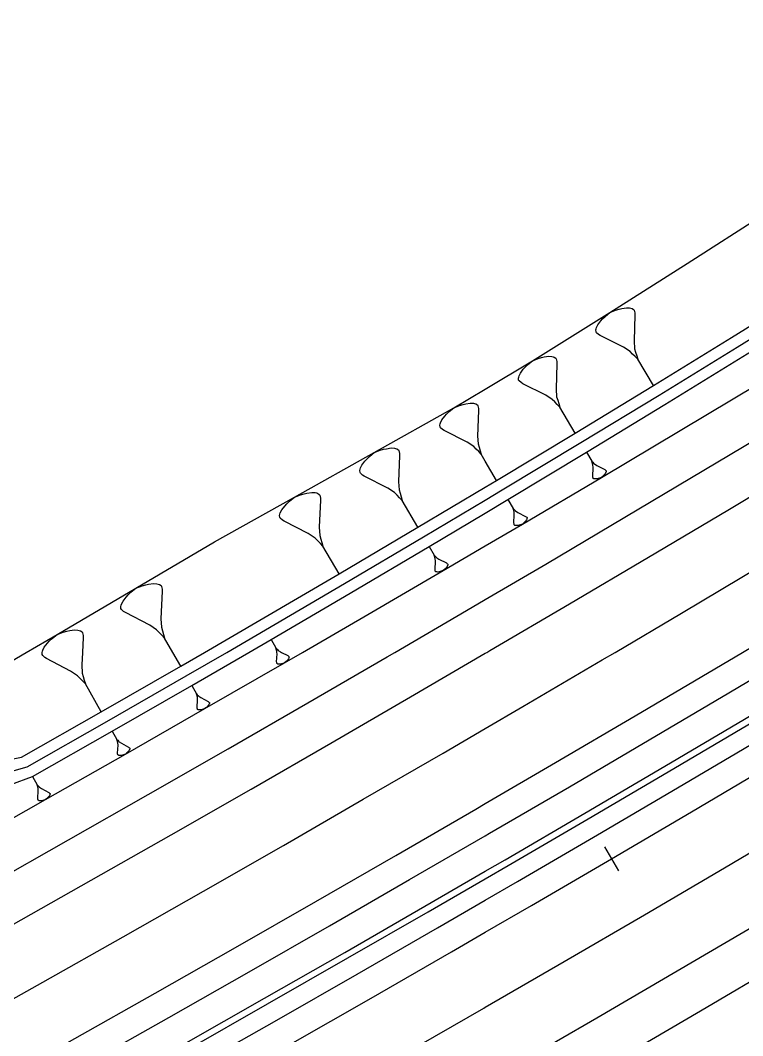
# Model space of a CAD drawing. Extents: x 384551 to 386632, y 802806 to 803252.
# Drawn here: x 386374.9 to 386413.9, y 803079.3 to 803134.1 of the extents above; entities that cross this region are included whole.
import ezdxf

# ---------------------------------------------------------------- set-up
doc = ezdxf.new("R2010")
doc.units = 0
doc.layers.get('0').update_dxf_attribs({"linetype": 'CONTINUOUS'})

msp = doc.modelspace()

# ---------------------------------------------------------------- linework, layer by layer
at = {"color": 7}
for p, q in [((386406.4632, 803118.1173), (386406.7232, 803118.3273)), ((386406.7232, 803118.3273), (386407.0315, 803118.4561)), ((386407.0315, 803118.4561), (386407.218, 803118.5123)), ((386407.218, 803118.5123), (386407.364, 803118.5443)), ((386407.364, 803118.5443), (386407.6154, 803118.5841)), ((386407.6154, 803118.5841), (386407.7855, 803118.5755)), ((386407.7855, 803118.5755), (386407.8503, 803118.5591)), ((386407.8503, 803118.5591), (386407.9151, 803118.5427)), ((386407.9151, 803118.5427), (386408.0041, 803118.4857)), ((386408.0041, 803118.4857), (386408.0283, 803118.4451)), ((386408.0681, 803118.1938), (386408.0235, 803116.7918)), ((386408.0283, 803118.4451), (386408.0603, 803118.2991)), ((386408.0603, 803118.2991), (386408.0681, 803118.1938)), ((386405.9995, 803117.5108), (386406.0729, 803117.6646)), ((386406.0729, 803117.6646), (386406.2275, 803117.8668)), ((386406.2275, 803117.8668), (386406.325, 803117.98)), ((386406.325, 803117.98), (386406.4632, 803118.1173)), ((386405.9667, 803117.3813), (386405.9831, 803117.4461)), ((386405.9745, 803117.2759), (386405.9667, 803117.3813)), ((386405.9987, 803117.2353), (386405.9745, 803117.2759)), ((386405.9831, 803117.4461), (386405.9995, 803117.5108)), ((386406.1119, 803117.1377), (386405.9987, 803117.2353)), ((386406.2009, 803117.0807), (386406.1119, 803117.1377)), ((386407.4553, 803116.4531), (386406.2009, 803117.0807)), ((386408.0235, 803116.7918), (386408.0547, 803116.3703)), ((386407.8112, 803116.2252), (386407.4553, 803116.4531)), ((386407.9486, 803116.087), (386407.8112, 803116.2252)), ((386408.0859, 803115.9488), (386407.9486, 803116.087)), ((386408.0547, 803116.3703), (386408.1109, 803116.1838)), ((386408.1109, 803116.1838), (386408.1671, 803115.9972)), ((386402.1478, 803115.3729), (386402.2845, 803115.5081)), ((386402.2845, 803115.5081), (386402.5415, 803115.7145)), ((386402.5415, 803115.7145), (386402.846, 803115.8407)), ((386402.846, 803115.8407), (386403.0303, 803115.8956)), ((386403.0303, 803115.8956), (386403.1744, 803115.9268)), ((386403.1744, 803115.9268), (386403.4224, 803115.9654)), ((386403.4224, 803115.9654), (386403.5903, 803115.9564)), ((386403.5903, 803115.9564), (386403.6542, 803115.9401)), ((386403.6542, 803115.9401), (386403.718, 803115.9237)), ((386403.718, 803115.9237), (386403.8057, 803115.8673)), ((386403.8057, 803115.8673), (386403.8294, 803115.8272)), ((386403.868, 803115.5791), (386403.8202, 803114.1961)), ((386403.8294, 803115.8272), (386403.8606, 803115.6831)), ((386403.8606, 803115.6831), (386403.868, 803115.5791)), ((386408.2233, 803115.8107), (386408.0859, 803115.9488)), ((386408.1671, 803115.9972), (386408.2233, 803115.8107)), ((386409.0702, 803114.39), (386408.2233, 803115.8107)), ((386401.809, 803114.8471), (386401.8254, 803114.911)), ((386401.8254, 803114.911), (386401.8982, 803115.0625)), ((386401.8982, 803115.0625), (386402.0512, 803115.2615)), ((386402.0512, 803115.2615), (386402.1478, 803115.3729)), ((386401.7927, 803114.7833), (386401.809, 803114.8471)), ((386401.8001, 803114.6793), (386401.7927, 803114.7833)), ((386401.8238, 803114.6392), (386401.8001, 803114.6793)), ((386401.9352, 803114.5426), (386401.8238, 803114.6392)), ((386402.0229, 803114.4861), (386401.9352, 803114.5426)), ((386403.2586, 803113.8635), (386402.0229, 803114.4861)), ((386403.6092, 803113.6376), (386403.2586, 803113.8635)), ((386403.8202, 803114.1961), (386403.8498, 803113.7802)), ((386398.3074, 803113.1895), (386398.6137, 803113.3154)), ((386398.6137, 803113.3154), (386398.7989, 803113.3701)), ((386398.7989, 803113.3701), (386398.9437, 803113.401)), ((386398.9437, 803113.401), (386399.193, 803113.439)), ((386399.193, 803113.439), (386399.3616, 803113.4296)), ((386399.3616, 803113.4296), (386399.4257, 803113.413)), ((386399.4257, 803113.413), (386399.4898, 803113.3964)), ((386399.4898, 803113.3964), (386399.5777, 803113.3394)), ((386399.5777, 803113.3394), (386399.6014, 803113.2991)), ((386399.6014, 803113.2991), (386399.6324, 803113.1542)), ((386403.7443, 803113.501), (386403.6092, 803113.6376)), ((386403.8795, 803113.3643), (386403.7443, 803113.501)), ((386403.8498, 803113.7802), (386403.9048, 803113.596)), ((386404.0146, 803113.2276), (386403.8795, 803113.3643)), ((386403.9048, 803113.596), (386403.9597, 803113.4118)), ((386403.9597, 803113.4118), (386404.0146, 803113.2276)), ((386397.6594, 803112.5364), (386397.8137, 803112.7359)), ((386397.8137, 803112.7359), (386397.911, 803112.8475)), ((386397.911, 803112.8475), (386398.0487, 803112.9829)), ((386398.0487, 803112.9829), (386398.3074, 803113.1895)), ((386399.6395, 803113.0498), (386399.5876, 803111.6607)), ((386399.6324, 803113.1542), (386399.6395, 803113.0498)), ((386404.8462, 803111.8237), (386404.0146, 803113.2276)), ((386397.5526, 803112.2562), (386397.5692, 803112.3203)), ((386397.5598, 803112.1517), (386397.5526, 803112.2562)), ((386397.5692, 803112.3203), (386397.5858, 803112.3844)), ((386397.5858, 803112.3844), (386397.6594, 803112.5364)), ((386397.5835, 803112.1113), (386397.5598, 803112.1517)), ((386397.6952, 803112.014), (386397.5835, 803112.1113)), ((386397.783, 803111.9571), (386397.6952, 803112.014)), ((386399.0226, 803111.3282), (386397.783, 803111.9571)), ((386399.5876, 803111.6607), (386399.6162, 803111.2429)), ((386399.3741, 803111.1003), (386399.0226, 803111.3282)), ((386399.5095, 803110.9627), (386399.3741, 803111.1003)), ((386399.6162, 803111.2429), (386399.6709, 803111.0577)), ((386393.6047, 803110.4181), (386393.7464, 803110.5567)), ((386393.7464, 803110.5567), (386394.0126, 803110.7681)), ((386394.0126, 803110.7681), (386394.3273, 803110.8964)), ((386394.3273, 803110.8964), (386394.5176, 803110.952)), ((386394.5176, 803110.952), (386394.6663, 803110.9833)), ((386394.6663, 803110.9833), (386394.9223, 803111.0217)), ((386394.9223, 803111.0217), (386395.0953, 803111.0115)), ((386395.0953, 803111.0115), (386395.1611, 803110.9943)), ((386395.1611, 803110.9943), (386395.2268, 803110.9771)), ((386395.2268, 803110.9771), (386395.3169, 803110.9183)), ((386395.3169, 803110.9183), (386395.3411, 803110.8768)), ((386395.3795, 803110.6208), (386395.3223, 803109.1953)), ((386395.3411, 803110.8768), (386395.3724, 803110.7281)), ((386395.3724, 803110.7281), (386395.3795, 803110.6208)), ((386399.6448, 803110.825), (386399.5095, 803110.9627)), ((386399.7802, 803110.6873), (386399.6448, 803110.825)), ((386399.6709, 803111.0577), (386399.7256, 803110.8725)), ((386399.7256, 803110.8725), (386399.7802, 803110.6873)), ((386400, 803110.3139), (386399.7802, 803110.6873)), ((386405.4578, 803110.7912), (386405.7475, 803110.3021)), ((386393.2697, 803109.9437), (386393.3456, 803110.0995)), ((386393.3456, 803110.0995), (386393.5045, 803110.3039)), ((386393.5045, 803110.3039), (386393.6047, 803110.4181)), ((386400.6116, 803109.2748), (386400, 803110.3139)), ((386405.7475, 803110.3021), (386405.7946, 803110.2545)), ((386405.7666, 803110.238), (386405.7475, 803110.3021)), ((386405.7858, 803110.1738), (386405.7666, 803110.238)), ((386405.8049, 803110.1096), (386405.7858, 803110.1738)), ((386405.7946, 803110.2545), (386405.8416, 803110.2069)), ((386405.8152, 803109.9647), (386405.8049, 803110.1096)), ((386405.8416, 803110.2069), (386405.8887, 803110.1593)), ((386405.8887, 803110.1593), (386406.0108, 803110.0806)), ((386406.0108, 803110.0806), (386406.4413, 803109.8637)), ((386393.2352, 803109.8122), (386393.2524, 803109.878)), ((386393.2423, 803109.705), (386393.2352, 803109.8122)), ((386393.2665, 803109.6635), (386393.2423, 803109.705)), ((386393.2524, 803109.878), (386393.2697, 803109.9437)), ((386393.3808, 803109.5633), (386393.2665, 803109.6635)), ((386393.4708, 803109.5046), (386393.3808, 803109.5633)), ((386394.7414, 803108.8555), (386393.4708, 803109.5046)), ((386405.7986, 803109.4829), (386405.8152, 803109.9647)), ((386405.8011, 803109.4467), (386405.7986, 803109.4829)), ((386405.812, 803109.3965), (386405.8011, 803109.4467)), ((386406.2607, 803109.4358), (386406.1546, 803109.3918)), ((386406.3502, 803109.5077), (386406.2607, 803109.4358)), ((386406.3978, 803109.5548), (386406.3502, 803109.5077)), ((386406.4315, 803109.5936), (386406.3978, 803109.5548)), ((386406.4848, 803109.6629), (386406.4315, 803109.5936)), ((386406.4413, 803109.8637), (386406.4719, 803109.844)), ((386406.4719, 803109.844), (386406.5107, 803109.8104)), ((386406.5101, 803109.7157), (386406.4848, 803109.6629)), ((386406.5158, 803109.7379), (386406.5101, 803109.7157)), ((386406.5107, 803109.8104), (386406.519, 803109.7964)), ((386406.5215, 803109.7602), (386406.5158, 803109.7379)), ((386406.519, 803109.7964), (386406.5215, 803109.7602)), ((386395.3223, 803109.1953), (386395.3504, 803108.7663)), ((386405.8203, 803109.3825), (386405.812, 803109.3965)), ((386405.8508, 803109.3629), (386405.8203, 803109.3825)), ((386405.8731, 803109.3572), (386405.8508, 803109.3629)), ((386405.8953, 803109.3515), (386405.8731, 803109.3572)), ((386405.9538, 803109.3484), (386405.8953, 803109.3515)), ((386406.0402, 803109.3618), (386405.9538, 803109.3484)), ((386406.0904, 803109.3727), (386406.0402, 803109.3618)), ((386406.1546, 803109.3918), (386406.0904, 803109.3727)), ((386389.4328, 803108.1507), (386389.7066, 803108.3668)), ((386389.7066, 803108.3668), (386390.0299, 803108.4977)), ((386390.0299, 803108.4977), (386390.2253, 803108.5542)), ((386390.2253, 803108.5542), (386390.3781, 803108.5859)), ((386390.3781, 803108.5859), (386390.6409, 803108.6245)), ((386390.6409, 803108.6245), (386390.8185, 803108.6136)), ((386390.8185, 803108.6136), (386390.8859, 803108.5957)), ((386390.8859, 803108.5957), (386390.9533, 803108.5778)), ((386390.9533, 803108.5778), (386391.0456, 803108.5173)), ((386391.0456, 803108.5173), (386391.0704, 803108.4747)), ((386391.0704, 803108.4747), (386391.1021, 803108.3219)), ((386395.1015, 803108.6207), (386394.7414, 803108.8555)), ((386395.2401, 803108.479), (386395.1015, 803108.6207)), ((386395.3786, 803108.3373), (386395.2401, 803108.479)), ((386395.3504, 803108.7663), (386395.406, 803108.576)), ((386395.406, 803108.576), (386395.4616, 803108.3858)), ((386395.4616, 803108.3858), (386395.5172, 803108.1956)), ((386389.0201, 803107.6826), (386389.1838, 803107.8918)), ((386389.1838, 803107.8918), (386389.287, 803108.0088)), ((386389.287, 803108.0088), (386389.4328, 803108.1507)), ((386391.109, 803108.2118), (386391.0462, 803106.7489)), ((386391.1021, 803108.3219), (386391.109, 803108.2118)), ((386395.5172, 803108.1956), (386395.3786, 803108.3373)), ((386396.3665, 803106.7433), (386395.5172, 803108.1956)), ((386401.2203, 803108.2406), (386401.501, 803107.7637)), ((386388.906, 803107.388), (386388.9238, 803107.4555)), ((386388.9129, 803107.2779), (386388.906, 803107.388)), ((386388.9377, 803107.2353), (386388.9129, 803107.2779)), ((386388.9238, 803107.4555), (386388.9417, 803107.5229)), ((386388.9417, 803107.5229), (386389.0201, 803107.6826)), ((386401.501, 803107.7637), (386401.5467, 803107.7172)), ((386401.5195, 803107.7012), (386401.501, 803107.7637)), ((386401.5379, 803107.6387), (386401.5195, 803107.7012)), ((386401.5564, 803107.5762), (386401.5379, 803107.6387)), ((386401.5467, 803107.7172), (386401.5924, 803107.6708)), ((386401.5485, 803106.9661), (386401.566, 803107.4351)), ((386401.566, 803107.4351), (386401.5564, 803107.5762)), ((386401.5924, 803107.6708), (386401.6381, 803107.6243)), ((386401.6381, 803107.6243), (386401.7568, 803107.5474)), ((386401.7568, 803107.5474), (386402.1753, 803107.335)), ((386402.1753, 803107.335), (386402.205, 803107.3158)), ((386402.205, 803107.3158), (386402.2426, 803107.283)), ((386402.2426, 803107.283), (386402.2507, 803107.2693)), ((386402.2507, 803107.2693), (386402.2531, 803107.2341)), ((386389.0547, 803107.1321), (386388.9377, 803107.2353)), ((386389.1469, 803107.0716), (386389.0547, 803107.1321)), ((386390.4491, 803106.4019), (386389.1469, 803107.0716)), ((386391.0462, 803106.7489), (386391.0739, 803106.3085)), ((386401.5509, 803106.9309), (386401.5485, 803106.9661)), ((386401.5614, 803106.882), (386401.5509, 803106.9309)), ((386401.5694, 803106.8683), (386401.5614, 803106.882)), ((386401.5991, 803106.8491), (386401.5694, 803106.8683)), ((386401.6207, 803106.8435), (386401.5991, 803106.8491)), ((386401.6424, 803106.8379), (386401.6207, 803106.8435)), ((386401.6993, 803106.8347), (386401.6424, 803106.8379)), ((386401.7834, 803106.8476), (386401.6993, 803106.8347)), ((386401.8323, 803106.858), (386401.7834, 803106.8476)), ((386401.8949, 803106.8764), (386401.8323, 803106.858)), ((386401.9983, 803106.919), (386401.8949, 803106.8764)), ((386402.0856, 803106.9887), (386401.9983, 803106.919)), ((386402.1321, 803107.0344), (386402.0856, 803106.9887)), ((386402.1649, 803107.0721), (386402.1321, 803107.0344)), ((386402.217, 803107.1395), (386402.1649, 803107.0721)), ((386402.2419, 803107.1908), (386402.217, 803107.1395)), ((386402.2475, 803107.2124), (386402.2419, 803107.1908)), ((386402.2531, 803107.2341), (386402.2475, 803107.2124)), ((386390.818, 803106.1598), (386390.4491, 803106.4019)), ((386390.9598, 803106.014), (386390.818, 803106.1598)), ((386391.0739, 803106.3085), (386391.1304, 803106.1131)), ((386391.1016, 803105.8681), (386390.9598, 803106.014)), ((386391.2434, 803105.7223), (386391.1016, 803105.8681)), ((386391.1304, 803106.1131), (386391.1869, 803105.9177)), ((386391.1869, 803105.9177), (386391.2434, 803105.7223)), ((386392.111, 803104.2294), (386391.2434, 803105.7223)), ((386396.9723, 803105.7075), (386397.2453, 803105.2408)), ((386397.2453, 803105.2408), (386397.2899, 803105.1952)), ((386397.2632, 803105.1796), (386397.2453, 803105.2408)), ((386397.281, 803105.1185), (386397.2632, 803105.1796)), ((386397.2989, 803105.0573), (386397.281, 803105.1185)), ((386397.2899, 803105.1952), (386397.3344, 803105.1497)), ((386397.308, 803104.9195), (386397.2989, 803105.0573)), ((386397.3344, 803105.1497), (386397.3789, 803105.1041)), ((386397.3789, 803105.1041), (386397.4946, 803105.0287)), ((386397.2896, 803104.4613), (386397.308, 803104.9195)), ((386397.4946, 803105.0287), (386397.903, 803104.8201)), ((386397.86, 803104.5265), (386397.8144, 803104.4819)), ((386397.8922, 803104.5632), (386397.86, 803104.5265)), ((386397.9432, 803104.6289), (386397.8922, 803104.5632)), ((386397.903, 803104.8201), (386397.9319, 803104.8012)), ((386397.9319, 803104.8012), (386397.9687, 803104.769)), ((386397.9676, 803104.6789), (386397.9432, 803104.6289)), ((386397.9732, 803104.7001), (386397.9676, 803104.6789)), ((386397.9687, 803104.769), (386397.9765, 803104.7557)), ((386397.9787, 803104.7212), (386397.9732, 803104.7001)), ((386397.9765, 803104.7557), (386397.9787, 803104.7212)), ((386397.2918, 803104.4268), (386397.2896, 803104.4613)), ((386397.3019, 803104.379), (386397.2918, 803104.4268)), ((386397.3097, 803104.3657), (386397.3019, 803104.379)), ((386397.3386, 803104.3468), (386397.3097, 803104.3657)), ((386397.3598, 803104.3413), (386397.3386, 803104.3468)), ((386397.3809, 803104.3358), (386397.3598, 803104.3413)), ((386397.4365, 803104.3325), (386397.3809, 803104.3358)), ((386397.5188, 803104.3448), (386397.4365, 803104.3325)), ((386397.5666, 803104.3549), (386397.5188, 803104.3448)), ((386397.6277, 803104.3727), (386397.5666, 803104.3549)), ((386397.7289, 803104.414), (386397.6277, 803104.3727)), ((386397.8144, 803104.4819), (386397.7289, 803104.414)), ((386380.8775, 803103.2422), (386381.1561, 803103.4597)), ((386381.1561, 803103.4597), (386381.4844, 803103.5904)), ((386381.4844, 803103.5904), (386381.6827, 803103.6466)), ((386381.6827, 803103.6466), (386381.8377, 803103.6779)), ((386381.8377, 803103.6779), (386382.1042, 803103.7155)), ((386382.1042, 803103.7155), (386382.284, 803103.7034)), ((386382.284, 803103.7034), (386382.3522, 803103.6849)), ((386382.3522, 803103.6849), (386382.4204, 803103.6665)), ((386382.4204, 803103.6665), (386382.5135, 803103.6046)), ((386382.5135, 803103.6046), (386382.5384, 803103.5613)), ((386382.5384, 803103.5613), (386382.5697, 803103.4063)), ((386380.4567, 803102.7703), (386380.6238, 803102.9814)), ((386380.6238, 803102.9814), (386380.7289, 803103.0994)), ((386380.7289, 803103.0994), (386380.8775, 803103.2422)), ((386382.5761, 803103.2948), (386382.5043, 803101.8129)), ((386382.5697, 803103.4063), (386382.5761, 803103.2948)), ((386380.3395, 803102.4725), (386380.3579, 803102.5408)), ((386380.3458, 803102.361), (386380.3395, 803102.4725)), ((386380.3707, 803102.3176), (386380.3458, 803102.361)), ((386380.3579, 803102.5408), (386380.3764, 803102.609)), ((386380.3764, 803102.609), (386380.4567, 803102.7703)), ((386380.4887, 803102.2124), (386380.3707, 803102.3176)), ((386380.5818, 803102.1506), (386380.4887, 803102.2124)), ((386381.8973, 803101.4647), (386380.5818, 803102.1506)), ((386382.5043, 803101.8129), (386382.5298, 803101.3666)), ((386382.2697, 803101.2174), (386381.8973, 803101.4647)), ((386382.5298, 803101.3666), (386382.586, 803101.1683)), ((386376.4794, 803100.6105), (386376.6269, 803100.7516)), ((386376.6269, 803100.7516), (386376.9036, 803100.9663)), ((386376.9036, 803100.9663), (386377.2292, 803101.095)), ((386377.2292, 803101.095), (386377.4259, 803101.15)), ((386377.4259, 803101.15), (386377.5794, 803101.1806)), ((386377.5794, 803101.1806), (386377.8436, 803101.2172)), ((386377.8436, 803101.2172), (386378.0217, 803101.2047)), ((386378.0217, 803101.2047), (386378.0893, 803101.1862)), ((386378.0893, 803101.1862), (386378.1568, 803101.1677)), ((386378.1568, 803101.1677), (386378.2489, 803101.1062)), ((386378.2489, 803101.1062), (386378.2734, 803101.0632)), ((386378.31, 803100.799), (386378.269, 803100)), ((386378.2734, 803101.0632), (386378.3039, 803100.9096)), ((386378.3039, 803100.9096), (386378.31, 803100.799)), ((386382.4126, 803101.0688), (386382.2697, 803101.2174)), ((386382.5554, 803100.9203), (386382.4126, 803101.0688)), ((386382.6982, 803100.7717), (386382.5554, 803100.9203)), ((386382.586, 803101.1683), (386382.6421, 803100.97)), ((386382.6421, 803100.97), (386382.6982, 803100.7717)), ((386383.141, 803100), (386382.6982, 803100.7717)), ((386388.4451, 803100.6939), (386388.7064, 803100.2413)), ((386376.1288, 803100.1256), (386376.2088, 803100.2853)), ((386376.2088, 803100.2853), (386376.3748, 803100.4939)), ((386376.3748, 803100.4939), (386376.4794, 803100.6105)), ((386388.7064, 803100.2413), (386388.7492, 803100.1971)), ((386388.7233, 803100.1822), (386388.7064, 803100.2413)), ((386388.7403, 803100.123), (386388.7233, 803100.1822)), ((386388.7492, 803100.1971), (386388.792, 803100.1528)), ((386388.792, 803100.1528), (386388.8348, 803100.1086)), ((386376.0918, 803099.9906), (386376.0944, 803100)), ((386376.0978, 803099.88), (386376.0918, 803099.9906)), ((386376.0944, 803100), (386376.1103, 803100.0581)), ((386376.1223, 803099.837), (386376.0978, 803099.88)), ((386376.1103, 803100.0581), (386376.1288, 803100.1256)), ((386376.2389, 803099.7324), (386376.1223, 803099.837)), ((386376.331, 803099.6709), (386376.2389, 803099.7324)), ((386377.6324, 803098.9878), (386376.331, 803099.6709)), ((386378.269, 803100), (386378.2347, 803099.3311)), ((386383.5688, 803099.2543), (386383.141, 803100)), ((386388.7572, 803100.0638), (386388.7403, 803100.123)), ((386388.745, 803099.4878), (386388.7652, 803099.9305)), ((386388.761, 803100), (386388.7572, 803100.0638)), ((386388.7652, 803099.9305), (386388.761, 803100)), ((386388.8348, 803100.1086), (386388.9462, 803100.035)), ((386388.9462, 803100.035), (386389.0138, 803100)), ((386389.0138, 803100), (386389.3398, 803099.8312)), ((386389.3279, 803099.583), (386389.2966, 803099.5477)), ((386389.3776, 803099.6462), (386389.3279, 803099.583)), ((386389.3398, 803099.8312), (386389.3676, 803099.8128)), ((386389.3676, 803099.8128), (386389.403, 803099.7815)), ((386389.4015, 803099.6945), (386389.3776, 803099.6462)), ((386389.407, 803099.7149), (386389.4015, 803099.6945)), ((386389.403, 803099.7815), (386389.4104, 803099.7686)), ((386389.4124, 803099.7352), (386389.407, 803099.7149)), ((386389.4104, 803099.7686), (386389.4124, 803099.7352)), ((386400, 803099.9504), (386400.0851, 803100)), ((386378.2347, 803099.3311), (386378.2588, 803098.8888)), ((386388.747, 803099.4545), (386388.745, 803099.4878)), ((386388.7565, 803099.4082), (386388.747, 803099.4545)), ((386388.7639, 803099.3953), (386388.7565, 803099.4082)), ((386388.7918, 803099.3769), (386388.7639, 803099.3953)), ((386388.8122, 803099.3714), (386388.7918, 803099.3769)), ((386388.8326, 803099.366), (386388.8122, 803099.3714)), ((386388.8863, 803099.3625), (386388.8326, 803099.366)), ((386388.9659, 803099.374), (386388.8863, 803099.3625)), ((386389.0121, 803099.3834), (386388.9659, 803099.374)), ((386389.0713, 803099.4004), (386389.0121, 803099.3834)), ((386389.1693, 803099.4397), (386389.0713, 803099.4004)), ((386389.2523, 803099.5049), (386389.1693, 803099.4397)), ((386389.2966, 803099.5477), (386389.2523, 803099.5049)), ((386378.0007, 803098.7417), (386377.6324, 803098.9878)), ((386378.1418, 803098.5941), (386378.0007, 803098.7417)), ((386378.2829, 803098.4466), (386378.1418, 803098.5941)), ((386378.2588, 803098.8888), (386378.3139, 803098.6922)), ((386378.3139, 803098.6922), (386378.369, 803098.4956)), ((386378.369, 803098.4956), (386378.4241, 803098.299)), ((386378.4241, 803098.299), (386378.2829, 803098.4466)), ((386379.2824, 803096.7933), (386378.4241, 803098.299)), ((386384.166, 803098.2135), (386384.4233, 803097.765)), ((386384.4233, 803097.765), (386384.4656, 803097.721)), ((386384.4399, 803097.7063), (386384.4233, 803097.765)), ((386384.4565, 803097.6477), (386384.4399, 803097.7063)), ((386384.4731, 803097.5891), (386384.4565, 803097.6477)), ((386384.4594, 803097.0192), (386384.4807, 803097.4572)), ((386384.4656, 803097.721), (386384.5078, 803097.6771)), ((386384.4807, 803097.4572), (386384.4731, 803097.5891)), ((386384.5078, 803097.6771), (386384.55, 803097.6332)), ((386384.55, 803097.6332), (386384.6601, 803097.5601)), ((386384.6601, 803097.5601), (386385.0489, 803097.3574)), ((386384.4613, 803096.9862), (386384.4594, 803097.0192)), ((386384.4706, 803096.9404), (386384.4613, 803096.9862)), ((386384.4779, 803096.9276), (386384.4706, 803096.9404)), ((386384.5055, 803096.9093), (386384.4779, 803096.9276)), ((386384.5256, 803096.9038), (386384.5055, 803096.9093)), ((386384.5458, 803096.8984), (386384.5256, 803096.9038)), ((386384.5989, 803096.8948), (386384.5458, 803096.8984)), ((386384.6777, 803096.9059), (386384.5989, 803096.8948)), ((386384.7235, 803096.9152), (386384.6777, 803096.9059)), ((386384.7821, 803096.9317), (386384.7235, 803096.9152)), ((386384.8792, 803096.9704), (386384.7821, 803096.9317)), ((386384.9615, 803097.0347), (386384.8792, 803096.9704)), ((386385.0055, 803097.0769), (386384.9615, 803097.0347)), ((386385.0365, 803097.1118), (386385.0055, 803097.0769)), ((386385.0859, 803097.1742), (386385.0365, 803097.1118)), ((386385.0489, 803097.3574), (386385.0765, 803097.3391)), ((386385.0765, 803097.3391), (386385.1113, 803097.308)), ((386385.1097, 803097.2219), (386385.0859, 803097.1742)), ((386385.1151, 803097.242), (386385.1097, 803097.2219)), ((386385.1113, 803097.308), (386385.1187, 803097.2952)), ((386385.1206, 803097.2622), (386385.1151, 803097.242)), ((386385.1187, 803097.2952), (386385.1206, 803097.2622)), ((386379.8767, 803095.7508), (386380.1313, 803095.3042)), ((386380.1313, 803095.3042), (386380.1731, 803095.2604)), ((386380.1476, 803095.2458), (386380.1313, 803095.3042)), ((386380.1639, 803095.1875), (386380.1476, 803095.2458)), ((386380.1731, 803095.2604), (386380.215, 803095.2166)), ((386380.215, 803095.2166), (386380.2568, 803095.1729)), ((386380.1803, 803095.1292), (386380.1639, 803095.1875)), ((386380.1651, 803094.5627), (386380.1874, 803094.998)), ((386380.1874, 803094.998), (386380.1803, 803095.1292)), ((386380.2568, 803095.1729), (386380.3661, 803095.0999)), ((386380.3661, 803095.0999), (386380.7521, 803094.8972)), ((386380.7883, 803094.715), (386380.7391, 803094.6531)), ((386380.7521, 803094.8972), (386380.7794, 803094.879)), ((386380.7794, 803094.879), (386380.814, 803094.848)), ((386380.812, 803094.7624), (386380.7883, 803094.715)), ((386380.8175, 803094.7824), (386380.812, 803094.7624)), ((386380.814, 803094.848), (386380.8212, 803094.8352)), ((386380.823, 803094.8024), (386380.8175, 803094.7824)), ((386380.8212, 803094.8352), (386380.823, 803094.8024)), ((386380.1669, 803094.5299), (386380.1651, 803094.5627)), ((386380.1759, 803094.4843), (386380.1669, 803094.5299)), ((386380.1832, 803094.4715), (386380.1759, 803094.4843)), ((386380.2105, 803094.4533), (386380.1832, 803094.4715)), ((386380.2306, 803094.4478), (386380.2105, 803094.4533)), ((386380.2506, 803094.4423), (386380.2306, 803094.4478)), ((386380.3034, 803094.4386), (386380.2506, 803094.4423)), ((386380.3818, 803094.4495), (386380.3034, 803094.4386)), ((386380.4273, 803094.4585), (386380.3818, 803094.4495)), ((386380.4856, 803094.4749), (386380.4273, 803094.4585)), ((386380.5822, 803094.513), (386380.4856, 803094.4749)), ((386380.6643, 803094.5767), (386380.5822, 803094.513)), ((386380.708, 803094.6186), (386380.6643, 803094.5767)), ((386380.7391, 803094.6531), (386380.708, 803094.6186)), ((386375.5772, 803093.3057), (386375.8303, 803092.859)), ((386375.8303, 803092.859), (386375.8719, 803092.8152)), ((386375.8464, 803092.8007), (386375.8303, 803092.859)), ((386375.8626, 803092.7424), (386375.8464, 803092.8007)), ((386375.862, 803092.1183), (386375.8855, 803092.5531)), ((386375.8787, 803092.6841), (386375.8626, 803092.7424)), ((386375.8719, 803092.8152), (386375.9136, 803092.7713)), ((386375.8855, 803092.5531), (386375.8787, 803092.6841)), ((386375.9136, 803092.7713), (386375.9553, 803092.7275)), ((386375.9553, 803092.7275), (386376.0642, 803092.6543)), ((386376.0642, 803092.6543), (386376.4492, 803092.4509)), ((386375.8637, 803092.0856), (386375.862, 803092.1183)), ((386375.8726, 803092.04), (386375.8637, 803092.0856)), ((386375.8798, 803092.0273), (386375.8726, 803092.04)), ((386375.9071, 803092.009), (386375.8798, 803092.0273)), ((386375.9271, 803092.0034), (386375.9071, 803092.009)), ((386375.9471, 803091.9979), (386375.9271, 803092.0034)), ((386375.9998, 803091.9941), (386375.9471, 803091.9979)), ((386376.0781, 803092.0047), (386375.9998, 803091.9941)), ((386376.1236, 803092.0136), (386376.0781, 803092.0047)), ((386376.1819, 803092.0298), (386376.1236, 803092.0136)), ((386376.2785, 803092.0676), (386376.1819, 803092.0298)), ((386376.3606, 803092.131), (386376.2785, 803092.0676)), ((386376.4044, 803092.1727), (386376.3606, 803092.131)), ((386376.4355, 803092.2071), (386376.4044, 803092.1727)), ((386376.4848, 803092.2688), (386376.4355, 803092.2071)), ((386376.4492, 803092.4509), (386376.4764, 803092.4326)), ((386376.4764, 803092.4326), (386376.5108, 803092.4015)), ((386376.5087, 803092.316), (386376.4848, 803092.2688)), ((386376.5142, 803092.336), (386376.5087, 803092.316)), ((386376.5108, 803092.4015), (386376.5181, 803092.3887)), ((386376.5197, 803092.356), (386376.5142, 803092.336)), ((386376.5181, 803092.3887), (386376.5197, 803092.356))]:
    msp.add_line(p, q, dxfattribs=at)
at = {"color": 3}
msp.add_line((386406.4376, 803089.5237), (386407.1949, 803088.2289), dxfattribs=at)
at = {"color": 7, "linetype": 'CONTINUOUS'}
for points in [[(386406.998, 803100), (386410.5926, 803102.1225), (386414.8683, 803104.6632), (386419.137, 803107.2158), (386423.3985, 803109.7802), (386427.6529, 803112.3564), (386431.9001, 803114.9445), (386436.1401, 803117.5443), (386440.3728, 803120.1559), (386444.5983, 803122.7793), (386448.8165, 803125.4144), (386453.0274, 803128.0611), (386457.2309, 803130.7196), (386461.4269, 803133.3898), (386465.6156, 803136.0715), (386469.7968, 803138.765), (386473.9705, 803141.47), (386478.1366, 803144.1866), (386482.2952, 803146.9147), (386486.4462, 803149.6544), (386490.5896, 803152.4057), (386494.7253, 803155.1684)], [(386413.8722, 803100), (386416.6604, 803101.6568), (386420.9374, 803104.2144), (386425.2073, 803106.7838), (386429.4699, 803109.3651), (386433.7255, 803111.9582), (386437.9738, 803114.5631), (386442.2148, 803117.1798), (386446.4485, 803119.8083), (386450.675, 803122.4485), (386454.8941, 803125.1005), (386459.1058, 803127.7642), (386463.3101, 803130.4395), (386467.5069, 803133.1266), (386471.6963, 803135.8252), (386475.8781, 803138.5355), (386480.0524, 803141.2574), (386484.2191, 803143.9909), (386488.3782, 803146.736), (386492.5297, 803149.4926), (386496.6735, 803152.2607), (386498.5906, 803153.547), (386500, 803154.4955)], [(386400, 803114.1989), (386402.5415, 803115.7145), (386406.7232, 803118.3273), (386410.8914, 803120.9612), (386415.0414, 803123.6243), (386419.1812, 803126.3027), (386423.4324, 803128.7973), (386427.6735, 803131.3092), (386431.9343, 803133.7903), (386436.1388, 803136.3631), (386440.3114, 803138.9872)], [(386400.0851, 803100), (386400.2531, 803100.098), (386404.5345, 803102.61), (386408.8089, 803105.1338), (386413.0762, 803107.6696), (386417.3365, 803110.2171), (386421.5897, 803112.7766), (386425.8358, 803115.3478), (386430.0747, 803117.9308), (386434.3064, 803120.5255), (386438.5309, 803123.132), (386442.7481, 803125.7502), (386446.958, 803128.3802), (386451.1607, 803131.0218), (386455.3559, 803133.6751), (386459.5438, 803136.34)], [(386400, 803108.2115), (386400.916, 803108.7577), (386405.152, 803111.3074), (386409.3774, 803113.8746), (386413.5921, 803116.4591), (386417.796, 803119.061), (386421.9891, 803121.6802), (386426.1713, 803124.3165), (386430.3424, 803126.9701), (386434.5025, 803129.6408), (386438.6514, 803132.3285), (386442.789, 803135.0333)], [(386400, 803107.5129), (386401.2203, 803108.2406), (386405.4578, 803110.7912), (386409.6846, 803113.3592), (386413.9008, 803115.9446), (386418.1061, 803118.5474), (386422.3006, 803121.1674), (386426.4842, 803123.8046), (386430.6568, 803126.459), (386434.8183, 803129.1306), (386438.9686, 803131.8192), (386443.1076, 803134.5249)], [(386375.239, 803100), (386376.9036, 803100.9663), (386381.1561, 803103.4597), (386385.4006, 803105.9664), (386389.7066, 803108.3668), (386394.0126, 803110.7681), (386398.3074, 803113.1895), (386400, 803114.1989)], [(386386.0516, 803100), (386388.1451, 803101.2135), (386392.4124, 803103.7107), (386396.6694, 803106.2254), (386400, 803108.2115)], [(386387.248, 803100), (386388.4451, 803100.6939), (386392.7139, 803103.1919), (386396.9723, 803105.7075), (386400, 803107.5129)], [(386347.7499, 803092.6237), (386352.7839, 803093.6639), (386357.7367, 803094.8676), (386362.5706, 803096.2996), (386367.3986, 803097.7544), (386372.2265, 803099.222), (386372.6402, 803098.4914), (386375.239, 803100)], [(386350.9313, 803086.8201), (386355.9169, 803087.986), (386360.8113, 803089.332), (386365.6298, 803090.8274), (386370.3844, 803092.4482), (386375.2815, 803093.8278), (386379.5795, 803096.272), (386383.8674, 803098.7339), (386386.0516, 803100)], [(386351.4119, 803085.9432), (386356.4, 803087.1104), (386361.2968, 803088.4578), (386366.1178, 803089.9545), (386370.8748, 803091.5767), (386375.5772, 803093.3057), (386379.8767, 803095.7508), (386384.166, 803098.2135), (386387.248, 803100)], [(386374.4199, 803085.2767), (386378.7426, 803087.7169), (386383.0584, 803090.1692), (386387.3674, 803092.6335), (386391.6696, 803095.1097), (386395.9648, 803097.5979), (386400, 803099.9504)], [(386400, 803076.8283), (386401.6706, 803077.7898), (386406.0139, 803080.3058), (386410.3502, 803082.8339), (386414.6795, 803085.374), (386419.0017, 803087.9261), (386423.3168, 803090.4902), (386427.6248, 803093.0663), (386431.9256, 803095.6544), (386436.2192, 803098.2543), (386439.0839, 803100)], [(386400, 803080.8669), (386404.2553, 803083.3319), (386408.5832, 803085.8551), (386412.9041, 803088.3903), (386417.218, 803090.9375), (386421.5247, 803093.4966), (386425.8243, 803096.0677), (386430.1168, 803098.6507), (386432.3449, 803100)], [(386400, 803084.9117), (386402.4967, 803086.358), (386406.8162, 803088.8763), (386411.1288, 803091.4066), (386415.4342, 803093.9488), (386419.7326, 803096.503), (386424.0239, 803099.0691), (386425.5708, 803100)], [(386400, 803095.899), (386402.0201, 803097.0768), (386406.3099, 803099.5937), (386406.998, 803100)], [(386400, 803091.8477), (386403.7871, 803094.0555), (386408.0853, 803096.5774), (386412.3764, 803099.1111), (386413.8722, 803100)], [(386371.7984, 803079.7934), (386376.1363, 803082.2264), (386380.4674, 803084.6715), (386384.7917, 803087.1286), (386389.1092, 803089.5977), (386393.4197, 803092.0787), (386397.7234, 803094.5718), (386400, 803095.899)], [(386373.5064, 803076.7384), (386377.8527, 803079.1762), (386382.1923, 803081.626), (386386.525, 803084.0879), (386390.8509, 803086.5618), (386395.1699, 803089.0477), (386399.482, 803091.5457), (386400, 803091.8477)], [(386372.0665, 803069.0674), (386376.4342, 803071.5012), (386380.7951, 803073.9472), (386385.1492, 803076.4052), (386389.4964, 803078.8753), (386393.8368, 803081.3575), (386398.1702, 803083.8518), (386400, 803084.9117)], [(386373.766, 803066.0077), (386378.1421, 803068.4462), (386382.5115, 803070.8969), (386386.874, 803073.3598), (386391.2297, 803075.8347), (386395.5785, 803078.3217), (386399.9204, 803080.8208), (386400, 803080.8669)]]:
    msp.add_lwpolyline(points, dxfattribs=at)
at = {"color": 2, "linetype": 'CONTINUOUS'}
for points in [[(386400, 803102.848), (386403.2664, 803104.7645), (386407.5348, 803107.2848), (386411.7961, 803109.817), (386416.0505, 803112.361), (386420.2977, 803114.9168), (386424.5378, 803117.4844), (386428.7708, 803120.0638), (386432.9966, 803122.6549), (386437.2152, 803125.2578), (386441.4265, 803127.8724), (386445.6306, 803130.4986), (386449.8273, 803133.1365), (386454.0167, 803135.7861)], [(386395.1214, 803100), (386398.991, 803102.256), (386400, 803102.848)], [(386373.1939, 803087.4554), (386377.5105, 803089.8923), (386381.8203, 803092.3411), (386386.1233, 803094.8019), (386390.4194, 803097.2747), (386394.7087, 803099.7594), (386395.1214, 803100)], [(386400, 803073.9437), (386402.9207, 803075.6248), (386407.27, 803078.1443), (386411.6124, 803080.6759), (386415.9476, 803083.2195), (386420.2758, 803085.7751), (386424.5969, 803088.3428), (386428.9108, 803090.9225), (386433.2176, 803093.5141), (386437.5171, 803096.1177), (386441.8094, 803098.7332), (386443.8754, 803100)], [(386400, 803090.1122), (386400.2357, 803090.2488), (386404.5444, 803092.7607), (386408.8461, 803095.2847), (386413.1408, 803097.8205), (386416.8086, 803100)], [(386400, 803086.6452), (386401.743, 803087.6549), (386406.059, 803090.1711), (386410.3679, 803092.6993), (386414.6698, 803095.2394), (386418.9646, 803097.7914), (386422.6579, 803100)], [(386374.2383, 803075.4291), (386378.5883, 803077.8689), (386382.9315, 803080.3208), (386387.2679, 803082.7848), (386391.5974, 803085.2608), (386395.92, 803087.7488), (386400, 803090.1122)], [(386371.3382, 803070.3787), (386375.7022, 803072.8105), (386380.0595, 803075.2544), (386384.41, 803077.7104), (386388.7536, 803080.1785), (386393.0903, 803082.6586), (386397.4201, 803085.1508), (386400, 803086.6452)]]:
    msp.add_lwpolyline(points, dxfattribs=at)
at = {"color": 1, "linetype": 'CONTINUOUS'}
for points in [[(386400, 803108.91), (386400.6116, 803109.2748), (386404.8462, 803111.8237), (386409.0702, 803114.39), (386413.2835, 803116.9737), (386417.486, 803119.5747), (386421.6776, 803122.193), (386425.8584, 803124.8285), (386430.0281, 803127.4812), (386434.1867, 803130.151), (386438.3342, 803132.8378), (386442.4704, 803135.5417)], [(386400, 803105.7465), (386401.9983, 803106.919), (386406.2607, 803109.4358), (386410.5161, 803111.9644), (386414.7644, 803114.5049), (386419.0057, 803117.0571), (386423.2399, 803119.6211), (386427.4669, 803122.1969), (386431.6868, 803124.7844), (386435.8995, 803127.3836), (386440.1049, 803129.9945), (386444.3031, 803132.6171), (386448.494, 803135.2513)], [(386384.8552, 803100), (386387.845, 803101.7331), (386392.111, 803104.2294), (386396.3665, 803106.7433), (386400, 803108.91)], [(386390.1365, 803100), (386393.4525, 803101.9209), (386397.7289, 803104.414), (386400, 803105.7465)], [(386300, 803051.2804), (386302.105, 803052.341), (386306.5194, 803054.5805), (386310.9276, 803056.8323), (386315.3295, 803059.0963), (386319.7251, 803061.3726), (386324.1143, 803063.661), (386328.4972, 803065.9617), (386332.8736, 803068.2745), (386337.2437, 803070.5994), (386340.0638, 803072.1081), (386341.6072, 803072.9365), (386345.9643, 803075.2857), (386350.3148, 803077.647), (386354.6587, 803080.0203), (386358.996, 803082.4057), (386363.3267, 803084.8032), (386367.6506, 803087.2127), (386371.9679, 803089.6341), (386376.2785, 803092.0676), (386380.5822, 803094.513), (386384.8792, 803096.9704), (386389.1693, 803099.4397), (386390.1365, 803100)], [(386350.4506, 803087.697), (386355.4338, 803088.8615), (386360.3257, 803090.2062), (386365.1419, 803091.7002), (386369.8941, 803093.3197), (386374.9859, 803094.3499), (386379.2824, 803096.7933), (386383.5688, 803099.2543), (386384.8552, 803100)], [(386400, 803087.8009), (386401.2406, 803088.5195), (386405.5541, 803091.0343), (386409.8606, 803093.5611), (386414.1601, 803096.0998), (386418.4525, 803098.6504), (386420.7094, 803100)], [(386400, 803088.2054), (386401.0647, 803088.8222), (386405.3774, 803091.3364), (386409.6831, 803093.8627), (386413.9817, 803096.4009), (386418.2733, 803098.951), (386420.0275, 803100)], [(386370.6827, 803071.5589), (386375.0435, 803073.9889), (386379.3975, 803076.4309), (386383.7447, 803078.8851), (386388.085, 803081.3513), (386392.4185, 803083.8296), (386396.7451, 803086.3199), (386400, 803088.2054)], [(386370.8527, 803071.253), (386375.2143, 803073.6834), (386379.5691, 803076.1259), (386383.9171, 803078.5805), (386388.2583, 803081.0472), (386392.5927, 803083.526), (386396.9201, 803086.0168), (386400, 803087.8009)]]:
    msp.add_lwpolyline(points, dxfattribs=at)
at = {"color": 3, "linetype": 'CONTINUOUS'}
for points in [[(386400, 803084.9117), (386402.4967, 803086.358), (386406.8162, 803088.8763), (386411.1288, 803091.4066), (386415.4342, 803093.9488), (386419.7326, 803096.503), (386424.0239, 803099.0691), (386425.5708, 803100)], [(386372.0665, 803069.0674), (386376.4342, 803071.5012), (386380.7951, 803073.9472), (386385.1492, 803076.4052), (386389.4964, 803078.8753), (386393.8368, 803081.3575), (386398.1702, 803083.8518), (386400, 803084.9117)]]:
    msp.add_lwpolyline(points, dxfattribs=at)

doc.saveas('drawing.dxf')
